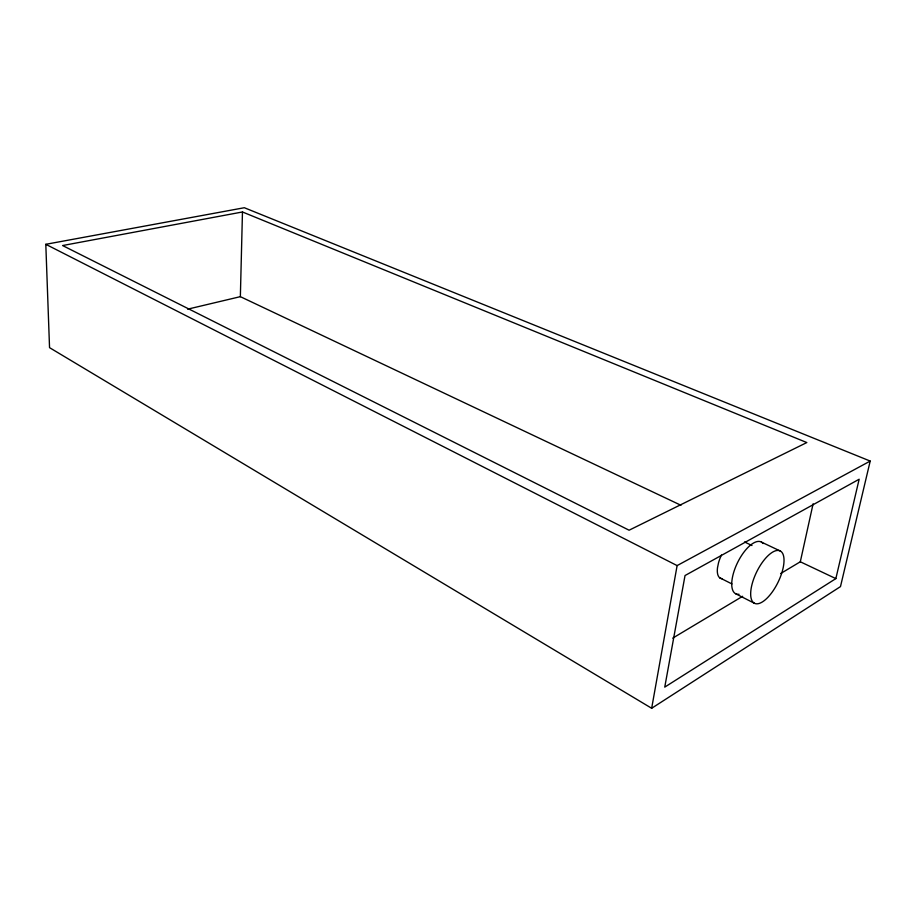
<?xml version="1.0" encoding="UTF-8"?>
<svg xmlns="http://www.w3.org/2000/svg" width="916" height="916" viewBox="0 0 916 916"><rect width="100%" height="100%" fill="white"/><g stroke="black" fill="none" stroke-linecap="round" stroke-linejoin="round"><path stroke-width="1.37" d="M680.954 505.277L240.358 296.658L242.465 211.974L62.597 245.545L629.086 530.215L806.813 442.554L242.465 211.974M651.665 708.274L677.119 565.596L870.2 461.069L244.332 207.726L45.8 244.309L49.544 347.656L651.665 708.274L840.487 586.595L870.2 461.069M780.672 573.53L800.309 561.783L813.11 503.789M835.85 578.614L859.151 479.24L685.031 575.534L664.753 687.115L835.85 578.614L800.309 561.783M672.71 638.143L742.647 596.293M187.62 309.173L240.358 296.658M761.436 542.1L780.478 551.1A29.163 11.874 -63.9 0 1 769.692 595.308A29.163 11.874 -63.9 0 1 751.864 584.992A29.163 11.874 -63.9 0 1 780.478 551.1M744.525 541.963L751.979 545.512M719.655 577.744L731.941 583.939M735.788 593.808L754.555 603.346M45.8 244.309L677.119 565.596M721.9 578.672A21.663 9.32 -63.9 0 1 717.491 567.828L718.499 562.882A21.663 9.32 -63.9 0 1 721.465 555.039M739.029 594.278A28.865 12.091 -63.9 0 1 737.185 563.374A28.865 12.091 -63.9 0 1 763.062 543.543"/></g></svg>
